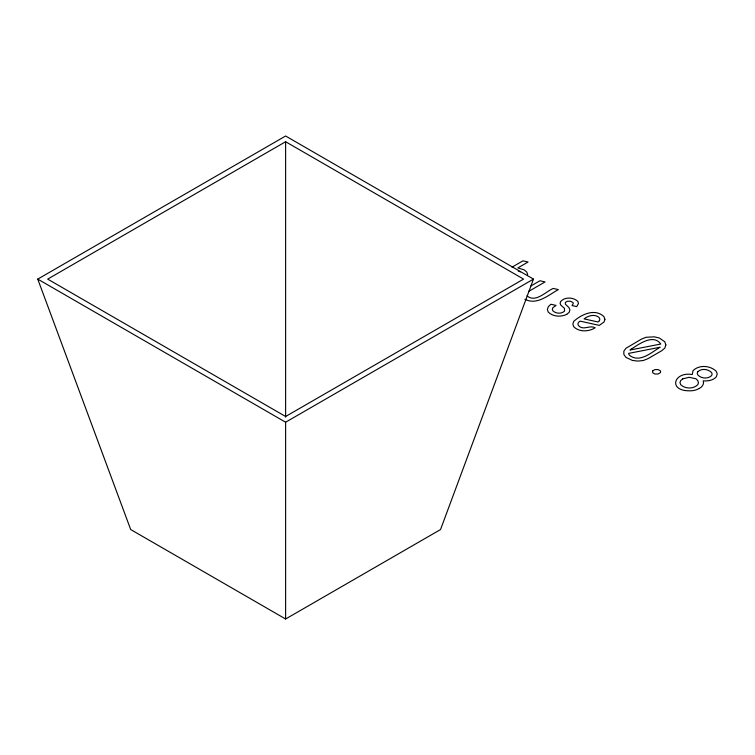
<?xml version="1.0" encoding="UTF-8"?>
<svg xmlns="http://www.w3.org/2000/svg" width="755" height="755" viewBox="0 0 755 755"><rect width="100%" height="100%" fill="white"/><g stroke="black" fill="none" stroke-linecap="round" stroke-linejoin="round"><path stroke-width="1.13" d="M533.483 279.114L440.533 529.548L285.616 618.996L130.7 529.548L37.75 279.114L285.616 136.004L533.483 279.114L285.616 422.215L37.75 279.114M566.826 314.307L569.176 312.296L569.893 309.899L568.93 307.53L565.372 304.18L565.316 302.472L567.458 301.245L570.686 301.264L573.017 302.613L573.272 303.557L572.016 305.548L576.697 306.596L578.443 303.491L577.905 301.462C573.545 297.149 564.816 296.696 560.644 301.556L560.087 303.34L560.823 305.133L564.429 308.267L564.542 311.117C561.484 314.108 555.803 313.778 552.849 310.767L552.33 309.248L552.82 307.747L556.067 305.435L550.914 304.265L548.3 306.672L547.403 309.427L548.158 311.957C552.887 316.864 560.852 317.157 566.76 314.344M682.69 378.906L680.67 380.605L679.981 382.615L680.689 384.663C685.106 389.023 693.552 389.212 697.875 384.588L698.451 382.728L697.752 380.548L695.94 378.746L689.051 377.302L682.765 378.868M285.616 141.732L47.669 279.114L285.616 416.496L523.574 279.114L285.616 141.732L285.616 417.137M512.013 267.157L522.941 260.852L528.085 262.013L517.836 267.931L524.168 269.856L526.792 272.083L527.688 274.735M530.878 285.994L539.929 280.766L545.072 281.926L528.491 291.505M699.319 388.429C702.056 387.06 704.434 384.021 703.216 380.86L705.236 380.954A11.92 6.88 0 0 0 716.372 376.698L717.25 373.81L716.146 371.215C710.096 365.401 699.064 364.571 692.977 370.714L692.297 374.546C674.045 371.29 667.694 390.826 689.362 390.816A12.382 7.154 0 0 0 697.025 389.542L699.253 388.466M518.298 271.064L520.412 271.875M524.885 299.216C536.88 305.643 548.47 295.007 558.37 289.599L553.217 288.438C545.648 291.572 535.644 303.18 527.028 295.856M285.616 422.215L285.616 618.996M665.853 344.931L664.844 348.064L661.767 350.697L647.865 358.719L643.317 360.503L637.881 361.079L632.426 360.456L625.971 357.37L623.856 354.473L623.838 351.207L625.886 348.319L641.58 339.042L646.138 337.259L654.406 336.843L659.436 338.061L664.777 341.779L665.853 344.931M604.897 319.308L604.113 321.913L599.328 325.396L580.123 321.13A6.946 4.011 0 0 0 578.472 325.556C583.171 331.001 589.749 324.688 595.166 327.802C588.806 331.775 579.245 332.332 573.696 326.689L572.828 324.055L573.696 321.413C581.388 314.354 595.063 308.04 603.943 316.628L604.897 319.308M697.714 371.828L697.224 373.357L697.828 374.942C701.159 378.642 707.973 379.17 711.606 375.613L712.144 374.093L711.569 372.545C708.067 368.95 701.414 368.119 697.714 371.828M652.669 370.894L652.65 372.734L654.887 374.027L658.067 374.008L660.342 372.696L660.663 371.781L660.37 370.865L658.124 369.572L654.953 369.582L652.669 370.894M599.366 320.743L598.035 321.979L584.04 318.874C587.871 316.043 593.081 314.071 597.62 316.458A6.918 3.992 0 0 1 599.366 320.743M659.927 347.281C651.546 352.434 639.315 363.466 629.377 355.152L628.575 353.397L659.927 347.281M631.199 349.169L629.963 350.037L660.785 344.035C653.283 333.417 638.588 344.412 631.199 349.169"/></g></svg>
